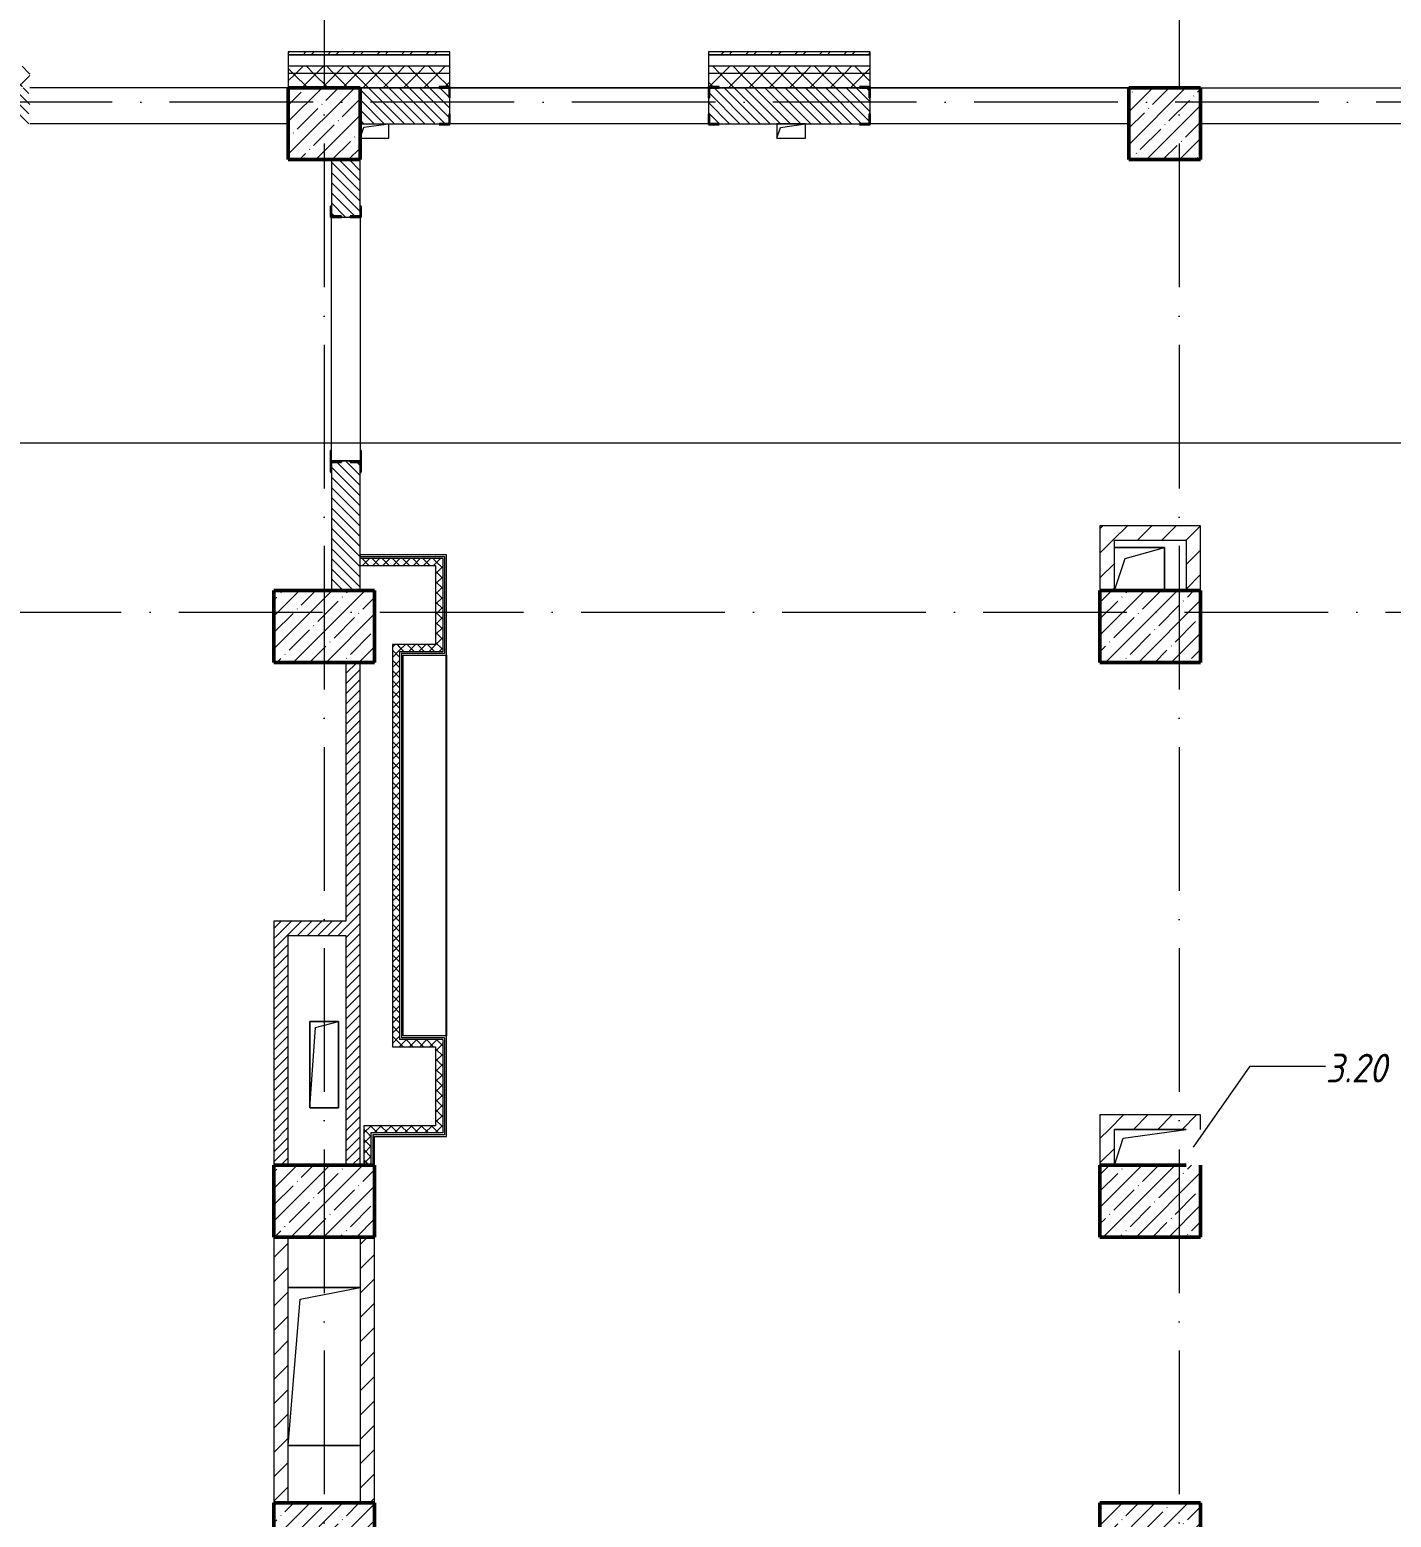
# Model space of a CAD drawing. Header units: millimetres. Extents: x -537608 to 253996, y -217170 to 186033.
# Drawn here: x -97585 to -88108, y 170271 to 180625 of the extents above; entities that cross this region are included whole.
import ezdxf

# ---------------------------------------------------------------- set-up
doc = ezdxf.new("R2010")
doc.units = ezdxf.units.MM
doc.linetypes.add('50_200_ШТРИХ_1Т_ш5_п1_п1_', pattern=[1400, 1000, -200, 0, -200])
for name, color, linetype, lineweight in [('A-FLOR-____-OTLN', 7, 'Continuous', 9), ('A-GENM-____-MCUT', 7, 'Continuous', 25), ('A-GENM-____-OTLN', 7, 'Continuous', 9), ('A-GENM-____-OTLN-1', 7, 'Continuous', 25), ('A-GLAZ-____-IDEN', 7, 'Continuous', 9), ('A-WALL-____-MCUT', 7, 'Continuous', 13), ('A-WALL-____-MCUT-1', 7, 'Continuous', 9), ('A-WALL-____-OTLN', 7, 'Continuous', 9), ('A-WALL-____-PATT-1', 7, 'Continuous', 9), ('A-WALL-FNSH-MCUT-1', 7, 'Continuous', 9), ('I-WALL-____-OTLN', 7, 'Continuous', 9), ('S-COLS-____-MCUT', 7, 'Continuous', 50), ('S-COLS-____-OTLN', 7, 'Continuous', 9), ('S-GRID-____-OTLN-1', 7, '50_200_ШТРИХ_1Т_ш5_п1_п1_', 9)]:
    doc.layers.add(name, color=color, linetype=linetype, lineweight=lineweight)
doc.layers.add('A-WALL-____-PATT-3', color=9, linetype='Continuous', lineweight=9, true_color=0x808080)
doc.layers.add('G-____-____-SYMB-1', color=9, linetype='Continuous', lineweight=9, true_color=0x808080)
doc.styles.add('ISOCPEUR_I_11', font='isocpeui.ttf', dxfattribs={"width": 0.9, "height": 200})
pattern_1 = [(45, (-178684.97, 94540.11), (-70.71068, 70.71068), []), (135, (-178684.97, 94540.11), (-70.71068, -70.71068), [])]
pattern_2 = [(135, (-178684.97, 94540.114), (-35.35534, -35.35534), [])]
pattern_3 = [(45, (-178684.97, 94540.114), (-35.35534, 35.35534), [])]
pattern_4 = [(45, (-178684.97, 94540.11), (-84.85281, 84.85281), [])]
pattern_5 = [(45, (-178684.97, 94540.114), (-35.35534, 35.35534), []), (135, (-178684.97, 94540.114), (-35.35534, -35.35534), [])]

# ---------------------------------------------------------------- blocks, each defined once
blk = doc.blocks.new('BSC_Колонна _Прямоугольная - 500х500-V40-АР1_План отверстий 3 этажа в осях 1-64_Ю-ЯЯ')
at = {"layer": 'S-COLS-____-OTLN'}
h = blk.add_hatch(dxfattribs=at)
h.set_pattern_fill('FP_48', color=256, style=0, pattern_type=2)
h.set_pattern_definition([(45, (-89000, -85431.04), (-114.04925, 114.04925), []), (45, (-88885.95, -85431.04), (-114.04925, 114.04925), [201.613, -40.323, 3.353, -36.97])])
h.paths.add_polyline_path([(-250, -250), (250, -250), (250, 250), (-250, 250)], flags=0)
at = {"layer": 'S-COLS-____-MCUT'}
for p, q in [((250, 250), (-250, 250)), ((-250, 250), (-250, -250)), ((250, -250), (250, 250)), ((-250, -250), (250, -250))]:
    blk.add_line(p, q, dxfattribs=at)
blk = doc.blocks.new('BSC_Колонна _Прямоугольная - 500х500-V41-АР1_План отверстий 3 этажа в осях 1-64_Ю-ЯЯ')
at = {"layer": 'S-COLS-____-OTLN'}
h = blk.add_hatch(dxfattribs=at)
h.set_pattern_fill('FP_49', color=256, style=0, pattern_type=2)
h.set_pattern_definition([(45, (-83150, -85431.04), (-114.04925, 114.04925), []), (45, (-83035.95, -85431.04), (-114.04925, 114.04925), [201.613, -40.323, 3.353, -36.97])])
h.paths.add_polyline_path([(-250, -250), (250, -250), (250, 250), (-250, 250)], flags=0)
at = {"layer": 'S-COLS-____-MCUT'}
for p, q in [((250, 250), (-250, 250)), ((-250, 250), (-250, -250)), ((250, -250), (250, 250)), ((-250, -250), (250, -250))]:
    blk.add_line(p, q, dxfattribs=at)
blk = doc.blocks.new('BSC_Колонна _Прямоугольная - 500х700-V135-АР1_План отверстий 3 этажа в осях 1-64_Ю-ЯЯ')
at = {"layer": 'S-COLS-____-OTLN'}
h = blk.add_hatch(dxfattribs=at)
h.set_pattern_fill('FP_140', color=256, style=0, pattern_type=2)
h.set_pattern_definition([(315, (-75581.04, 83150), (114.04925, 114.04925), []), (315, (-75581.04, 83035.95), (114.04925, 114.04925), [201.613, -40.323, 3.353, -36.97])])
h.paths.add_polyline_path([(-250, 350), (-250, -350), (250, -350), (250, 350)], flags=0)
at = {"layer": 'S-COLS-____-MCUT'}
for p, q in [((250, 350), (-250, 350)), ((-250, 350), (-250, -350)), ((250, -350), (250, 350)), ((-250, -350), (250, -350))]:
    blk.add_line(p, q, dxfattribs=at)
blk = doc.blocks.new('BSC_Колонна _Прямоугольная - 500х700-V136-АР1_План отверстий 3 этажа в осях 1-64_Ю-ЯЯ')
at = {"layer": 'S-COLS-____-OTLN'}
h = blk.add_hatch(dxfattribs=at)
h.set_pattern_fill('FP_141', color=256, style=0, pattern_type=2)
h.set_pattern_definition([(315, (-75581.04, 88900), (114.04925, 114.04925), []), (315, (-75581.04, 88785.95), (114.04925, 114.04925), [201.613, -40.323, 3.353, -36.97])])
h.paths.add_polyline_path([(-250, -350), (250, -350), (250, 350), (-250, 350)], flags=0)
at = {"layer": 'S-COLS-____-MCUT'}
for p, q in [((250, 350), (-250, 350)), ((-250, 350), (-250, -350)), ((250, -350), (250, 350)), ((-250, -350), (250, -350))]:
    blk.add_line(p, q, dxfattribs=at)
blk = doc.blocks.new('BSC_Колонна _Прямоугольная - 500х700-V138-АР1_План отверстий 3 этажа в осях 1-64_Ю-ЯЯ')
at = {"layer": 'S-COLS-____-OTLN'}
h = blk.add_hatch(dxfattribs=at)
h.set_pattern_fill('FP_143', color=256, style=0, pattern_type=2)
h.set_pattern_definition([(315, (-77931.04, 83150), (114.04925, 114.04925), []), (315, (-77931.04, 83035.95), (114.04925, 114.04925), [201.613, -40.323, 3.353, -36.97])])
h.paths.add_polyline_path([(-250, 350), (-250, -350), (250, -350), (250, 350)], flags=0)
at = {"layer": 'S-COLS-____-MCUT'}
for p, q in [((250, 350), (-250, 350)), ((-250, 350), (-250, -350)), ((250, -350), (250, 350)), ((-250, -350), (250, -350))]:
    blk.add_line(p, q, dxfattribs=at)
blk = doc.blocks.new('BSC_Колонна _Прямоугольная - 500х700-V139-АР1_План отверстий 3 этажа в осях 1-64_Ю-ЯЯ')
at = {"layer": 'S-COLS-____-OTLN'}
h = blk.add_hatch(dxfattribs=at)
h.set_pattern_fill('FP_144', color=256, style=0, pattern_type=2)
h.set_pattern_definition([(315, (-77931.04, 88900), (114.04925, 114.04925), []), (315, (-77931.04, 88785.95), (114.04925, 114.04925), [201.613, -40.323, 3.353, -36.97])])
h.paths.add_polyline_path([(-250, -250), (-250, -350), (250, -350), (250, 350), (-250, 350)], flags=0)
at = {"layer": 'S-COLS-____-MCUT'}
for p, q in [((250, 350), (-250, 350)), ((-250, 350), (-250, -350)), ((250, -250), (250, 350)), ((-250, -350), (250, -350))]:
    blk.add_line(p, q, dxfattribs=at)
blk = doc.blocks.new('BSC_Колонна _Прямоугольная - 500х700-V141-АР1_План отверстий 3 этажа в осях 1-64_Ю-ЯЯ')
at = {"layer": 'S-COLS-____-OTLN'}
h = blk.add_hatch(dxfattribs=at)
h.set_pattern_fill('FP_146', color=256, style=0, pattern_type=2)
h.set_pattern_definition([(315, (-81931.04, 83150), (114.04925, 114.04925), []), (315, (-81931.04, 83035.95), (114.04925, 114.04925), [201.613, -40.323, 3.353, -36.97])])
h.paths.add_polyline_path([(-250, 350), (-250, -350), (250, -350), (250, 350)], flags=0)
at = {"layer": 'S-COLS-____-MCUT'}
for p, q in [((250, 350), (-250, 350)), ((-250, 350), (-250, -350)), ((250, -350), (250, 350)), ((-250, -350), (250, -350))]:
    blk.add_line(p, q, dxfattribs=at)
blk = doc.blocks.new('BSC_Колонна _Прямоугольная - 500х700-V142-АР1_План отверстий 3 этажа в осях 1-64_Ю-ЯЯ')
at = {"layer": 'S-COLS-____-OTLN'}
h = blk.add_hatch(dxfattribs=at)
h.set_pattern_fill('FP_147', color=256, style=0, pattern_type=2)
h.set_pattern_definition([(315, (-81931.04, 88900), (114.04925, 114.04925), []), (315, (-81931.04, 88785.95), (114.04925, 114.04925), [201.613, -40.323, 3.353, -36.97])])
h.paths.add_polyline_path([(-250, -350), (250, -350), (250, 350), (-250, 350)], flags=0)
at = {"layer": 'S-COLS-____-MCUT'}
for p, q in [((250, 350), (-250, 350)), ((-250, 350), (-250, -350)), ((250, -350), (250, 350)), ((-250, -350), (250, -350))]:
    blk.add_line(p, q, dxfattribs=at)
blk = doc.blocks.new('Фахверк_СКБ_Уголок - 250_2700-27497298-АР1_План отверстий 3 этажа в осях 1-64_Ю-ЯЯ')
at = {"layer": 'A-GENM-____-MCUT'}
for p, q in [((200, 181), (125, 181)), ((125, 181), (125, 106)), ((125, 106), (131, 106)), ((131, 106), (131, 175)), ((131, 175), (200, 175)), ((200, 175), (200, 181)), ((131, -6), (125, -6)), ((125, -6), (125, -81)), ((125, -81), (200, -81)), ((131, -75), (131, -6)), ((200, -75), (131, -75)), ((200, -81), (200, -75))]:
    blk.add_line(p, q, dxfattribs=at)
blk = doc.blocks.new('154_Стойка_СКБ_Уголок - СМ-2480_200-28346303-АР1_План отверстий 3 этажа в осях 1-64_Ю-ЯЯ')
at = {"layer": 'A-GENM-____-MCUT'}
for p, q in [((125, 156), (125, 81)), ((200, 156), (125, 156)), ((131, 81), (131, 150)), ((131, 150), (200, 150)), ((200, 150), (200, 156)), ((125, 81), (131, 81)), ((131, 19), (125, 19)), ((125, 19), (125, -56)), ((131, -50), (131, 19)), ((125, -56), (200, -56)), ((200, -50), (131, -50)), ((200, -56), (200, -50))]:
    blk.add_line(p, q, dxfattribs=at)
blk = doc.blocks.new('Стойка_Влож_Полоса боковая - Полоса-V164-АР1_План отверстий 3 этажа в осях 1-64_Ю-ЯЯ')
at = {"layer": 'A-GENM-____-OTLN'}
for p, q in [((-5, 60), (0, 60)), ((-5, -60), (-5, 60)), ((0, 31), (0, -31)), ((0, -60), (-5, -60))]:
    blk.add_line(p, q, dxfattribs=at)
blk = doc.blocks.new('Стойка_Влож_Уголок_Опорный - Уголок-28213941-АР1_План отверстий 3 этажа в осях 1-64_Ю-ЯЯ')
at = {"layer": 'A-GENM-____-OTLN'}
for p, q in [((-212, -6), (-212, 0)), ((0, 0), (0, -6)), ((-212, -75), (-212, -6)), ((-212, -6), (-206, -6)), ((-212, -75), (-206, -75)), ((-6, -6), (0, -6)), ((-6, -75), (0, -75)), ((0, -6), (0, -75))]:
    blk.add_line(p, q, dxfattribs=at)
blk = doc.blocks.new('Фахверк_СКБ_Уголок - 200_3960-28268576-АР1_План отверстий 3 этажа в осях 1-64_Ю-ЯЯ')
at = {"layer": 'A-GENM-____-MCUT'}
for p, q in [((200, 156), (125, 156)), ((125, 156), (125, 81)), ((131, 81), (131, 150)), ((131, 150), (200, 150)), ((200, 150), (200, 156)), ((125, 81), (131, 81)), ((131, 19), (125, 19)), ((125, 19), (125, -56)), ((131, -50), (131, 19)), ((125, -56), (200, -56)), ((200, -50), (131, -50)), ((200, -56), (200, -50))]:
    blk.add_line(p, q, dxfattribs=at)
blk = doc.blocks.new('AR_Отверстие прямоугольное _в плите_ - AR_Отверстие прямоугольное _в плите_-30459273-АР1_План отверстий 3 этажа в осях 1-64_Ю-ЯЯ')
at = {"layer": 'A-GENM-____-OTLN'}
for p, q in [((100, 300), (-100, 300)), ((-100, 300), (-100, -300)), ((-100, -300), (-60, 260)), ((-60, 260), (100, 300)), ((100, -300), (100, 300)), ((-100, -300), (100, -300))]:
    blk.add_line(p, q, dxfattribs=at)
blk = doc.blocks.new('AR_Отверстие прямоугольное _в плите_ - AR_Отверстие прямоугольное _в плите_-V175-АР1_План отверстий 3 этажа в осях 1-64_Ю-ЯЯ')
at = {"layer": 'A-GENM-____-OTLN'}
for p, q in [((-100, -50), (-75, 25)), ((-75, 25), (100, 50)), ((100, -50), (100, 50)), ((-100, -50), (100, -50))]:
    blk.add_line(p, q, dxfattribs=at)
blk = doc.blocks.new('AR_Отверстие прямоугольное _в плите_ - AR_Отверстие прямоугольное _в плите_-V182-АР1_План отверстий 3 этажа в осях 1-64_Ю-ЯЯ')
at = {"layer": 'A-GENM-____-OTLN'}
for p, q in [((100, 50), (-100, 50)), ((-100, 50), (-100, -50)), ((-100, -50), (-75, 25)), ((-75, 25), (100, 50)), ((100, -50), (100, 50)), ((-100, -50), (100, -50))]:
    blk.add_line(p, q, dxfattribs=at)
blk = doc.blocks.new('AR_Отверстие прямоугольное _в плите_ - AR_Отверстие прямоугольное _в плите_-30552577-АР1_План отверстий 3 этажа в осях 1-64_Ю-ЯЯ')
at = {"layer": 'A-GENM-____-OTLN'}
for p, q in [((175, 150), (-175, 150)), ((-100, 75), (175, 150)), ((175, -150), (175, 150)), ((-175, -150), (-100, 75))]:
    blk.add_line(p, q, dxfattribs=at)
blk = doc.blocks.new('AR_Отверстие прямоугольное _в плите_ - AR_Отверстие прямоугольное _в плите_-V193-АР1_План отверстий 3 этажа в осях 1-64_Ю-ЯЯ')
at = {"layer": 'A-GENM-____-OTLN'}
for p, q in [((250, 125), (-250, 125)), ((-188, 63), (250, 125)), ((-250, -125), (-188, 63))]:
    blk.add_line(p, q, dxfattribs=at)
blk = doc.blocks.new('AR_Отверстие прямоугольное _в плите_ - AR_Отверстие прямоугольное _в плите_-30552711-АР1_План отверстий 3 этажа в осях 1-64_Ю-ЯЯ')
at = {"layer": 'A-GENM-____-OTLN'}
for p, q in [((250, 550), (-250, 550)), ((-167, 467), (250, 550)), ((-250, -550), (-167, 467)), ((-250, -550), (250, -550))]:
    blk.add_line(p, q, dxfattribs=at)

msp = doc.modelspace()

# ---------------------------------------------------------------- hatches: boundary and pattern name
at = {"layer": 'A-WALL-____-PATT-1'}
h = msp.add_hatch(dxfattribs=at)
h.set_pattern_fill('FP_6', color=256, style=0, pattern_type=2)
h.set_pattern_definition([(45, (-178684.97, 94540.11), (-85.53659, 85.53659), []), (45, (-178627.95, 94540.11), (-85.53659, 85.53659), [])])
h.paths.add_polyline_path([(-92859.9702, 180451.1558), (-91734.9702, 180451.1558), (-91734.9702, 180471.1558), (-92859.9702, 180471.1558)], flags=0)
h.paths.add_polyline_path([(-98279.371, 180451.1558), (-97584.9702, 180451.1558), (-97584.9702, 180471.1558), (-98634.9702, 180471.1558), (-98634.9702, 180451.1558)], flags=0)
h.paths.add_polyline_path([(-95628.1746, 180451.1558), (-94659.9702, 180451.1558), (-94659.9702, 180471.1558), (-95784.9702, 180471.1558), (-95784.9702, 180451.1558)], flags=0)
h.paths.add_polyline_path([(-101634.9702, 180451.1558), (-100434.9702, 180451.1558), (-100434.9702, 180471.1558), (-101634.9702, 180471.1558)], flags=0)
h.paths.add_polyline_path([(-103949.9702, 180451.1558), (-103434.9702, 180451.1558), (-103434.9702, 180471.1558), (-103949.9702, 180471.1558)], flags=0)
h = msp.add_hatch(dxfattribs=at)
h.set_pattern_fill('FP_4', color=256, style=0, pattern_type=2)
h.set_pattern_definition(pattern_1)
h.paths.add_polyline_path([(-77204.9702, 180321.1558), (-77204.9702, 180371.1558), (-84184.9702, 180371.1558), (-84184.9702, 180321.1558), (-79720.996, 180321.1558)], flags=0)
h.paths.add_polyline_path([(-85184.9702, 180321.1558), (-85184.9702, 180371.1558), (-86934.9702, 180371.1558), (-86934.9702, 180321.1558), (-86790.8532, 180321.1558)], flags=0)
h.paths.add_polyline_path([(-92859.9702, 180321.1558), (-91734.9702, 180321.1558), (-91734.9702, 180371.1558), (-92859.9702, 180371.1558)], flags=0)
h.paths.add_polyline_path([(-94659.9702, 180321.1558), (-94659.9702, 180371.1558), (-95784.9702, 180371.1558), (-95784.9702, 180321.1558), (-94744.4425, 180321.1558)], flags=0)
h.paths.add_polyline_path([(-98279.371, 180321.1558), (-97584.9702, 180321.1558), (-97584.9702, 180371.1558), (-98634.9702, 180371.1558), (-98634.9702, 180321.1558)], flags=0)
h.paths.add_polyline_path([(-101634.9702, 180321.1558), (-100434.9702, 180321.1558), (-100434.9702, 180371.1558), (-101634.9702, 180371.1558)], flags=0)
h.paths.add_polyline_path([(-103434.9702, 180321.1558), (-103434.9702, 180371.1558), (-106984.9702, 180371.1558), (-106984.9702, 180321.1558), (-104465.4961, 180321.1558)], flags=0)
h.paths.add_polyline_path([(-108784.9702, 180321.1558), (-108784.9702, 180371.1558), (-109984.9702, 180371.1558), (-109984.9702, 180321.1558)], flags=0)
h.paths.add_polyline_path([(-114784.9702, 180321.1558), (-114784.9702, 180371.1558), (-116034.9702, 180371.1558), (-116034.9702, 180321.1558), (-115070.2818, 180321.1558)], flags=0)
h.paths.add_polyline_path([(-112984.9702, 180321.1558), (-111784.9702, 180321.1558), (-111784.9702, 180371.1558), (-112984.9702, 180371.1558)], flags=0)
h.paths.add_polyline_path([(-120834.9702, 180321.1558), (-120834.9702, 180371.1558), (-122034.9702, 180371.1558), (-122034.9702, 180321.1558)], flags=0)
h.paths.add_polyline_path([(-117834.9702, 180321.1558), (-117834.9702, 180371.1558), (-119034.9702, 180371.1558), (-119034.9702, 180321.1558), (-118605.2104, 180321.1558)], flags=0)
h.paths.add_polyline_path([(-123834.9702, 180321.1558), (-123834.9702, 180371.1558), (-125034.9702, 180371.1558), (-125034.9702, 180321.1558)], flags=0)
h.paths.add_polyline_path([(-126834.9702, 180321.1558), (-126834.9702, 180371.1558), (-128634.9702, 180371.1558), (-128634.9702, 180321.1558)], flags=0)
h = msp.add_hatch(dxfattribs=at)
h.set_pattern_fill('FP_4', color=256, style=0, pattern_type=2)
h.set_pattern_definition(pattern_1)
h.paths.add_polyline_path([(-77284.9702, 180221.1558), (-77204.9702, 180221.1558), (-77204.9702, 180321.1558), (-84184.9702, 180321.1558), (-84184.9702, 180221.1558), (-77334.9702, 180221.1558)], flags=0)
h.paths.add_polyline_path([(-85184.9702, 180221.1558), (-85184.9702, 180321.1558), (-86934.9702, 180321.1558), (-86934.9702, 180227.1558), (-86859.9702, 180227.1558), (-86859.9702, 180221.1558), (-85684.9702, 180221.1558)], flags=0)
h.paths.add_polyline_path([(-94734.9702, 180221.1558), (-94734.9702, 180227.1558), (-94659.9702, 180227.1558), (-94659.9702, 180321.1558), (-95784.9702, 180321.1558), (-95784.9702, 180221.1558), (-94744.4425, 180221.1558)], flags=0)
h.paths.add_polyline_path([(-92093.246, 180221.1558), (-91809.9702, 180221.1558), (-91809.9702, 180227.1558), (-91734.9702, 180227.1558), (-91734.9702, 180321.1558), (-92859.9702, 180321.1558), (-92859.9702, 180227.1558), (-92784.9702, 180227.1558), (-92784.9702, 180221.1558)], flags=0)
h.paths.add_polyline_path([(-97659.9702, 180221.1558), (-97659.9702, 180227.1558), (-97584.9702, 180227.1558), (-97584.9702, 180321.1558), (-98634.9702, 180321.1558), (-98634.9702, 180227.1558), (-98559.9702, 180227.1558), (-98559.9702, 180221.1558), (-98279.371, 180221.1558)], flags=0)
h.paths.add_polyline_path([(-100509.9702, 180221.1558), (-100509.9702, 180227.1558), (-100434.9702, 180227.1558), (-100434.9702, 180321.1558), (-101634.9702, 180321.1558), (-101634.9702, 180227.1558), (-101559.9702, 180227.1558), (-101559.9702, 180221.1558), (-100684.9702, 180221.1558)], flags=0)
h.paths.add_polyline_path([(-103434.9702, 180221.1558), (-103434.9702, 180321.1558), (-106984.9702, 180321.1558), (-106984.9702, 180227.1558), (-106909.9702, 180227.1558), (-106909.9702, 180221.1558), (-103934.9702, 180221.1558)], flags=0)
h.paths.add_polyline_path([(-109484.9702, 180221.1558), (-108859.9702, 180221.1558), (-108859.9702, 180227.1558), (-108784.9702, 180227.1558), (-108784.9702, 180321.1558), (-109984.9702, 180321.1558), (-109984.9702, 180221.1558)], flags=0)
h.paths.add_polyline_path([(-115434.9702, 180221.1558), (-114859.9702, 180221.1558), (-114859.9702, 180227.1558), (-114784.9702, 180227.1558), (-114784.9702, 180321.1558), (-116034.9702, 180321.1558), (-116034.9702, 180227.1558), (-115959.9702, 180227.1558), (-115959.9702, 180221.1558), (-115934.9702, 180221.1558)], flags=0)
h.paths.add_polyline_path([(-112909.9702, 180221.1558), (-111859.9702, 180221.1558), (-111859.9702, 180227.1558), (-111784.9702, 180227.1558), (-111784.9702, 180321.1558), (-112984.9702, 180321.1558), (-112984.9702, 180227.1558), (-112909.9702, 180227.1558)], flags=0)
h.paths.add_polyline_path([(-118605.2104, 180221.1558), (-117909.9702, 180221.1558), (-117909.9702, 180227.1558), (-117834.9702, 180227.1558), (-117834.9702, 180321.1558), (-119034.9702, 180321.1558), (-119034.9702, 180227.1558), (-118959.9702, 180227.1558), (-118959.9702, 180221.1558)], flags=0)
h.paths.add_polyline_path([(-120909.9702, 180221.1558), (-120909.9702, 180227.1558), (-120834.9702, 180227.1558), (-120834.9702, 180321.1558), (-122034.9702, 180321.1558), (-122034.9702, 180227.1558), (-121959.9702, 180227.1558), (-121959.9702, 180221.1558), (-121434.9702, 180221.1558)], flags=0)
h.paths.add_polyline_path([(-124959.9702, 180221.1558), (-123909.9702, 180221.1558), (-123909.9702, 180227.1558), (-123834.9702, 180227.1558), (-123834.9702, 180321.1558), (-125034.9702, 180321.1558), (-125034.9702, 180227.1558), (-124959.9702, 180227.1558)], flags=0)
h.paths.add_polyline_path([(-126909.9702, 180221.1558), (-126909.9702, 180227.1558), (-126834.9702, 180227.1558), (-126834.9702, 180321.1558), (-128634.9702, 180321.1558), (-128634.9702, 180221.1558), (-127684.9702, 180221.1558)], flags=0)
h = msp.add_hatch(dxfattribs=at)
h.set_pattern_fill('FP_9', color=256, style=0, pattern_type=2)
h.set_pattern_definition(pattern_2)
h.paths.add_polyline_path([(-97590.9702, 179971.1558), (-97590.9702, 180040.1558), (-97584.9702, 180040.1558), (-97584.9702, 180152.1558), (-97590.9702, 180152.1558), (-97590.9702, 180221.1558), (-98628.9702, 180221.1558), (-98628.9702, 180152.1558), (-98634.9702, 180152.1558), (-98634.9702, 180040.1558), (-98628.9702, 180040.1558), (-98628.9702, 179971.1558), (-97659.9702, 179971.1558)], flags=0)
h.paths.add_polyline_path([(-100684.9702, 179971.1558), (-100440.9702, 179971.1558), (-100440.9702, 180040.1558), (-100434.9702, 180040.1558), (-100434.9702, 180152.1558), (-100440.9702, 180152.1558), (-100440.9702, 180221.1558), (-100684.9702, 180221.1558), (-100684.9702, 180152.1558)], flags=0)
h = msp.add_hatch(dxfattribs=at)
h.set_pattern_fill('FP_9', color=256, style=0, pattern_type=2)
h.set_pattern_definition(pattern_2)
h.paths.add_polyline_path([(-91740.9702, 179971.1558), (-91740.9702, 180040.1558), (-91734.9702, 180040.1558), (-91734.9702, 180152.1558), (-91740.9702, 180152.1558), (-91740.9702, 180221.1558), (-92853.9702, 180221.1558), (-92853.9702, 180152.1558), (-92859.9702, 180152.1558), (-92859.9702, 180040.1558), (-92853.9702, 180040.1558), (-92853.9702, 179971.1558), (-91809.9702, 179971.1558)], flags=0)
h.paths.add_polyline_path([(-94665.9702, 179971.1558), (-94665.9702, 180040.1558), (-94659.9702, 180040.1558), (-94659.9702, 180152.1558), (-94665.9702, 180152.1558), (-94665.9702, 180221.1558), (-95284.9702, 180221.1558), (-95284.9702, 179971.1558), (-94734.9702, 179971.1558)], flags=0)
h = msp.add_hatch(dxfattribs=at)
h.set_pattern_fill('FP_9', color=256, style=0, pattern_type=2)
h.set_pattern_definition(pattern_2)
h.paths.add_polyline_path([(-95284.9702, 176721.1558), (-95284.9702, 177615.1558), (-95353.9702, 177615.1558), (-95353.9702, 177621.1558), (-95415.9702, 177621.1558), (-95415.9702, 177615.1558), (-95484.9702, 177615.1558), (-95484.9702, 176721.1558)], flags=0)
h.paths.add_polyline_path([(-95353.9702, 179321.1558), (-95353.9702, 179327.1558), (-95284.9702, 179327.1558), (-95284.9702, 179721.1558), (-95484.9702, 179721.1558), (-95484.9702, 179327.1558), (-95415.9702, 179327.1558), (-95415.9702, 179321.1558)], flags=0)
h = msp.add_hatch(dxfattribs=at)
h.set_pattern_fill('FP_7', color=256, style=0, pattern_type=2)
h.set_pattern_definition(pattern_4)
h.paths.add_polyline_path([(-89534.9702, 177071.1558), (-89534.9702, 177171.1558), (-90134.9702, 177171.1558), (-90134.9702, 177071.1558), (-90034.9702, 177071.1558)], flags=0)
h = msp.add_hatch(dxfattribs=at)
h.set_pattern_fill('FP_7', color=256, style=0, pattern_type=2)
h.set_pattern_definition(pattern_4)
h.paths.add_polyline_path([(-89434.9702, 176721.1558), (-89434.9702, 177171.1558), (-89534.9702, 177171.1558), (-89534.9702, 176721.1558)], flags=0)
h = msp.add_hatch(dxfattribs=at)
h.set_pattern_fill('FP_7', color=256, style=0, pattern_type=2)
h.set_pattern_definition(pattern_4)
h.paths.add_polyline_path([(-90034.9702, 176721.1558), (-90034.9702, 177071.1558), (-90134.9702, 177071.1558), (-90134.9702, 176721.1558)], flags=0)
h = msp.add_hatch(dxfattribs=at)
h.set_pattern_fill('FP_8', color=256, style=0, pattern_type=2)
h.set_pattern_definition(pattern_3)
h.paths.add_polyline_path([(-95284.9702, 172721.1558), (-95284.9702, 176221.1558), (-95384.9702, 176221.1558), (-95384.9702, 172721.1558)], flags=0)
h = msp.add_hatch(dxfattribs=at)
h.set_pattern_fill('FP_8', color=256, style=0, pattern_type=2)
h.set_pattern_definition(pattern_3)
h.paths.add_polyline_path([(-95384.9702, 174321.1558), (-95384.9702, 174421.1558), (-95884.9702, 174421.1558), (-95884.9702, 174321.1558), (-95628.1746, 174321.1558)], flags=0)
h = msp.add_hatch(dxfattribs=at)
h.set_pattern_fill('FP_8', color=256, style=0, pattern_type=2)
h.set_pattern_definition(pattern_3)
h.paths.add_polyline_path([(-95784.9702, 172721.1558), (-95784.9702, 174321.1558), (-95884.9702, 174321.1558), (-95884.9702, 172721.1558)], flags=0)
h = msp.add_hatch(dxfattribs=at)
h.set_pattern_fill('FP_7', color=256, style=0, pattern_type=2)
h.set_pattern_definition(pattern_4)
h.paths.add_polyline_path([(-90134.9702, 172971.1553), (-89434.9702, 172971.1553), (-89434.9702, 173071.1553), (-90134.9702, 173071.1553)], flags=0)
h = msp.add_hatch(dxfattribs=at)
h.set_pattern_fill('FP_7', color=256, style=0, pattern_type=2)
h.set_pattern_definition(pattern_4)
h.paths.add_polyline_path([(-90034.9702, 172721.1553), (-90034.9702, 172971.1553), (-90134.9702, 172971.1553), (-90134.9702, 172721.1553)], flags=0)
h = msp.add_hatch(dxfattribs=at)
h.set_pattern_fill('FP_7', color=256, style=0, pattern_type=2)
h.set_pattern_definition(pattern_4)
h.paths.add_polyline_path([(-95784.9702, 170371.1558), (-95784.9702, 172221.1558), (-95884.9702, 172221.1558), (-95884.9702, 170371.1558)], flags=0)
h = msp.add_hatch(dxfattribs=at)
h.set_pattern_fill('FP_7', color=256, style=0, pattern_type=2)
h.set_pattern_definition(pattern_4)
h.paths.add_polyline_path([(-95184.9702, 170371.1558), (-95184.9702, 172221.1558), (-95284.9702, 172221.1558), (-95284.9702, 170371.1558)], flags=0)
at = {"layer": 'A-WALL-____-PATT-3'}
h = msp.add_hatch(dxfattribs=at)
h.set_pattern_fill('FP_10', color=256, style=0, pattern_type=2)
h.set_pattern_definition(pattern_5)
h.paths.add_polyline_path([(-95284.9702, 176896.1558), (-94759.9702, 176896.1558), (-94759.9702, 176946.1558), (-95284.9702, 176946.1558)], flags=0)
h = msp.add_hatch(dxfattribs=at)
h.set_pattern_fill('FP_10', color=256, style=0, pattern_type=2)
h.set_pattern_definition(pattern_5)
h.paths.add_polyline_path([(-94759.9702, 169596.1558), (-94709.9702, 169596.1558), (-94709.9702, 170196.1558), (-94759.9702, 170196.1558), (-94759.9702, 170146.1558)], flags=0)
h.paths.add_polyline_path([(-94759.9702, 172946.1558), (-94709.9702, 172946.1558), (-94709.9702, 173596.1558), (-94759.9702, 173596.1558), (-94759.9702, 172996.1558)], flags=0)
h.paths.add_polyline_path([(-94759.9702, 176296.1558), (-94709.9702, 176296.1558), (-94709.9702, 176946.1558), (-94759.9702, 176946.1558), (-94759.9702, 176346.1558)], flags=0)
h = msp.add_hatch(dxfattribs=at)
h.set_pattern_fill('FP_10', color=256, style=0, pattern_type=2)
h.set_pattern_definition(pattern_5)
h.paths.add_polyline_path([(-95009.9702, 173546.1558), (-95009.9702, 176346.1558), (-95059.9702, 176346.1558), (-95059.9702, 173546.1558)], flags=0)
h = msp.add_hatch(dxfattribs=at)
h.set_pattern_fill('FP_10', color=256, style=0, pattern_type=2)
h.set_pattern_definition(pattern_5)
h.paths.add_polyline_path([(-94997.4702, 176296.1558), (-94759.9702, 176296.1558), (-94759.9702, 176346.1558), (-95009.9702, 176346.1558), (-95009.9702, 176296.1558)], flags=0)
h = msp.add_hatch(dxfattribs=at)
h.set_pattern_fill('FP_10', color=256, style=0, pattern_type=2)
h.set_pattern_definition(pattern_5)
h.paths.add_polyline_path([(-94984.9702, 173546.1558), (-94759.9702, 173546.1558), (-94759.9702, 173596.1558), (-95009.9702, 173596.1558), (-95009.9702, 173546.1558), (-94997.4702, 173546.1558)], flags=0)
h = msp.add_hatch(dxfattribs=at)
h.set_pattern_fill('FP_10', color=256, style=0, pattern_type=2)
h.set_pattern_definition(pattern_5)
h.paths.add_polyline_path([(-94759.9702, 172946.1558), (-94759.9702, 172996.1558), (-95259.9702, 172996.1558), (-95259.9702, 172946.1558), (-95209.9702, 172946.1558)], flags=0)
h = msp.add_hatch(dxfattribs=at)
h.set_pattern_fill('FP_10', color=256, style=0, pattern_type=2)
h.set_pattern_definition(pattern_5)
h.paths.add_polyline_path([(-95259.9702, 172721.1558), (-95209.9702, 172721.1558), (-95209.9702, 172946.1558), (-95259.9702, 172946.1558), (-95259.9702, 172751.873)], flags=0)

# ---------------------------------------------------------------- linework, layer by layer
at = {"layer": 'A-FLOR-____-OTLN'}
for p, q in [((-90034.9702, 177020.8083), (-89684.9702, 177020.8083)), ((-89684.9702, 177020.8083), (-89684.9702, 176721.1558)), ((-94685.9702, 173621.1558), (-94685.9702, 176271.1558)), ((-95634.9702, 173720.8083), (-95434.9702, 173720.8083)), ((-95634.9702, 173120.8083), (-95634.9702, 173720.8083)), ((-95434.9702, 173720.8083), (-95434.9702, 173120.8083)), ((-95434.9702, 173120.8083), (-95634.9702, 173120.8083)), ((-90034.9702, 172970.8083), (-89534.9702, 172970.8083)), ((-95784.9702, 171871.1558), (-95284.9702, 171871.1558)), ((-95284.9702, 170771.1558), (-95784.9702, 170771.1558))]:
    msp.add_line(p, q, dxfattribs=at)
at = {"layer": 'A-GLAZ-____-IDEN'}
for p, q in [((-89484.9702, 172846.1553), (-89090.3578, 173409.829)), ((-89090.3578, 173409.829), (-88564.7955, 173409.829))]:
    msp.add_line(p, q, dxfattribs=at)
at = {"layer": 'A-WALL-____-MCUT'}
for p, q in [((-94659.9702, 180451.1558), (-95784.9702, 180451.1558)), ((-95784.9702, 180451.1558), (-95784.9702, 180221.1558)), ((-94659.9702, 180227.1558), (-94659.9702, 180451.1558)), ((-91734.9702, 180451.1558), (-92859.9702, 180451.1558)), ((-92859.9702, 180451.1558), (-92859.9702, 180227.1558)), ((-91734.9702, 180227.1558), (-91734.9702, 180451.1558)), ((-94659.9702, 180040.1558), (-94659.9702, 180152.1558)), ((-92859.9702, 180152.1558), (-92859.9702, 180040.1558)), ((-91734.9702, 180040.1558), (-91734.9702, 180152.1558)), ((-95284.9702, 179971.1558), (-94734.9702, 179971.1558)), ((-92784.9702, 179971.1558), (-91809.9702, 179971.1558)), ((-95484.9702, 179721.1558), (-95484.9702, 179396.1558)), ((-95284.9702, 179396.1558), (-95284.9702, 179721.1558)), ((-95415.9702, 179321.1558), (-95353.9702, 179321.1558)), ((-95484.9702, 177546.1558), (-95484.9702, 176721.1558)), ((-95284.9702, 176721.1558), (-95284.9702, 177546.1558)), ((-95284.9702, 176946.1558), (-94709.9702, 176946.1558)), ((-95284.9702, 176896.1558), (-94759.9702, 176896.1558)), ((-94759.9702, 176896.1558), (-94759.9702, 176346.1558)), ((-94709.9702, 176946.1558), (-94709.9702, 176296.1558)), ((-95059.9702, 176346.1558), (-95059.9702, 173546.1558)), ((-94759.9702, 176346.1558), (-95059.9702, 176346.1558)), ((-95009.9702, 176296.1558), (-95009.9702, 173596.1558)), ((-94709.9702, 176296.1558), (-95009.9702, 176296.1558)), ((-95059.9702, 173546.1558), (-94759.9702, 173546.1558)), ((-94709.9702, 173596.1558), (-95009.9702, 173596.1558)), ((-94759.9702, 173546.1558), (-94759.9702, 172996.1558)), ((-94709.9702, 173596.1558), (-94709.9702, 172946.1558)), ((-94759.9702, 172996.1558), (-95259.9702, 172996.1558)), ((-95259.9702, 172996.1558), (-95259.9702, 172721.1558)), ((-94709.9702, 172946.1558), (-95209.9702, 172946.1558)), ((-95209.9702, 172946.1558), (-95209.9702, 172721.1558))]:
    msp.add_line(p, q, dxfattribs=at)
at = {"layer": 'A-WALL-____-MCUT-1'}
for p, q in [((-94659.9702, 180371.1558), (-95784.9702, 180371.1558)), ((-91734.9702, 180371.1558), (-92859.9702, 180371.1558)), ((-94659.9702, 180321.1558), (-95784.9702, 180321.1558)), ((-91734.9702, 180321.1558), (-92859.9702, 180321.1558)), ((-95284.9702, 180221.1558), (-94734.9702, 180221.1558)), ((-94734.9702, 180221.1558), (-95284.9702, 180221.1558)), ((-92784.9702, 180221.1558), (-91809.9702, 180221.1558)), ((-91809.9702, 180221.1558), (-92784.9702, 180221.1558)), ((-95284.9702, 176958.6558), (-94697.4702, 176958.6558)), ((-94697.4702, 176958.6558), (-94697.4702, 176283.6558)), ((-94997.4702, 176283.6558), (-94997.4702, 173608.6558)), ((-94697.4702, 176283.6558), (-94997.4702, 176283.6558)), ((-94697.4702, 173608.6558), (-94997.4702, 173608.6558)), ((-94697.4702, 173608.6558), (-94697.4702, 172933.6558)), ((-94697.4702, 172933.6558), (-95197.4702, 172933.6558)), ((-95197.4702, 172933.6558), (-95197.4702, 172721.1558))]:
    msp.add_line(p, q, dxfattribs=at)
at = {"layer": 'A-WALL-____-OTLN'}
for p, q in [((-95784.9702, 180221.1558), (-97584.9702, 180221.1558)), ((-92859.9702, 180221.1558), (-94659.9702, 180221.1558)), ((-94659.9702, 180221.1558), (-92859.9702, 180221.1558)), ((-89934.9702, 180221.1558), (-91734.9702, 180221.1558)), ((-91734.9702, 180221.1558), (-89934.9702, 180221.1558)), ((-89434.9702, 180221.1558), (-86934.9702, 180221.1558)), ((-95784.9702, 179971.1558), (-97584.9702, 179971.1558)), ((-92859.9702, 179971.1558), (-94659.9702, 179971.1558)), ((-89934.9702, 179971.1558), (-91734.9702, 179971.1558)), ((-86934.9702, 179971.1558), (-89434.9702, 179971.1558))]:
    msp.add_line(p, q, dxfattribs=at)
at = {"layer": 'A-WALL-FNSH-MCUT-1'}
for p, q in [((-94659.9702, 180471.1558), (-95784.9702, 180471.1558)), ((-95784.9702, 180471.1558), (-95784.9702, 180451.1558)), ((-94659.9702, 180451.1558), (-94659.9702, 180471.1558)), ((-91734.9702, 180471.1558), (-92859.9702, 180471.1558)), ((-92859.9702, 180471.1558), (-92859.9702, 180451.1558)), ((-91734.9702, 180451.1558), (-91734.9702, 180471.1558)), ((-95784.9702, 180451.1558), (-94659.9702, 180451.1558)), ((-92859.9702, 180451.1558), (-91734.9702, 180451.1558)), ((-89434.9702, 177171.1558), (-90134.9702, 177171.1558)), ((-90134.9702, 177171.1558), (-90134.9702, 176721.1558)), ((-89434.9702, 176721.1558), (-89434.9702, 177171.1558)), ((-90034.9702, 177071.1558), (-89534.9702, 177071.1558)), ((-90034.9702, 176721.1558), (-90034.9702, 177071.1558)), ((-89534.9702, 177071.1558), (-89534.9702, 176721.1558)), ((-94684.9702, 176971.1558), (-95284.9702, 176971.1558)), ((-94684.9702, 176271.1558), (-94684.9702, 176971.1558)), ((-94984.9702, 173621.1558), (-94984.9702, 176271.1558)), ((-94984.9702, 176271.1558), (-94684.9702, 176271.1558)), ((-95384.9702, 176221.1558), (-95384.9702, 174421.1558)), ((-95284.9702, 172721.1558), (-95284.9702, 176221.1558)), ((-95384.9702, 174421.1558), (-95884.9702, 174421.1558)), ((-95884.9702, 174421.1558), (-95884.9702, 172721.1558)), ((-95784.9702, 174321.1558), (-95384.9702, 174321.1558)), ((-95784.9702, 172721.1558), (-95784.9702, 174321.1558)), ((-95384.9702, 174321.1558), (-95384.9702, 172721.1558)), ((-94684.9702, 173621.1558), (-94984.9702, 173621.1558)), ((-94684.9702, 172921.1558), (-94684.9702, 173621.1558)), ((-89434.9702, 173071.1553), (-90134.9702, 173071.1553)), ((-90134.9702, 173071.1553), (-90134.9702, 172721.1553)), ((-89434.9702, 172971.1553), (-89434.9702, 173071.1553)), ((-95184.9702, 172921.1558), (-94684.9702, 172921.1558)), ((-95184.9702, 172721.1558), (-95184.9702, 172921.1558)), ((-90034.9702, 172971.1553), (-89534.9702, 172971.1553)), ((-90034.9702, 172721.1553), (-90034.9702, 172971.1553)), ((-95884.9702, 172221.1558), (-95884.9702, 170371.1558)), ((-95784.9702, 170371.1558), (-95784.9702, 172221.1558)), ((-95284.9702, 172221.1558), (-95284.9702, 170371.1558)), ((-95184.9702, 170371.1558), (-95184.9702, 172221.1558))]:
    msp.add_line(p, q, dxfattribs=at)
at = {"layer": 'G-____-____-SYMB-1'}
msp.add_line((-183412.0724, 177749.1664), (-74216.9844, 177749.1664), dxfattribs=at)
at = {"layer": 'I-WALL-____-OTLN'}
for p, q in [((-95484.9702, 177621.1558), (-95484.9702, 179321.1558)), ((-95284.9702, 179321.1558), (-95284.9702, 177621.1558)), ((-94684.9702, 176271.1558), (-94684.9702, 173621.1558))]:
    msp.add_line(p, q, dxfattribs=at)
at = {"layer": 'S-GRID-____-OTLN-1'}
for p, q in [((-95534.9702, 185432.9652), (-95534.9702, 134521.1558)), ((-89584.9702, 185432.9652), (-89584.9702, 134521.1558)), ((-74610.5636, 180121.1558), (-183353.7404, 180121.1558)), ((-183353.7404, 176571.1558), (-74610.5636, 176571.1558))]:
    msp.add_line(p, q, dxfattribs=at)

# ---------------------------------------------------------------- block references
at = {"layer": 'A-GENM-____-OTLN'}
for name, p in [('AR_Отверстие прямоугольное _в плите_ - AR_Отверстие прямоугольное _в плите_-V175-АР1_План отверстий 3 этажа в осях 1-64_Ю-ЯЯ', (-95184.9702, 179921.1558)), ('AR_Отверстие прямоугольное _в плите_ - AR_Отверстие прямоугольное _в плите_-V182-АР1_План отверстий 3 этажа в осях 1-64_Ю-ЯЯ', (-92285.0307, 179920.8083)), ('AR_Отверстие прямоугольное _в плите_ - AR_Отверстие прямоугольное _в плите_-30552577-АР1_План отверстий 3 этажа в осях 1-64_Ю-ЯЯ', (-89859.9702, 176870.8083)), ('AR_Отверстие прямоугольное _в плите_ - AR_Отверстие прямоугольное _в плите_-30459273-АР1_План отверстий 3 этажа в осях 1-64_Ю-ЯЯ', (-95534.9702, 173420.8083)), ('AR_Отверстие прямоугольное _в плите_ - AR_Отверстие прямоугольное _в плите_-V193-АР1_План отверстий 3 этажа в осях 1-64_Ю-ЯЯ', (-89784.9702, 172845.8083)), ('AR_Отверстие прямоугольное _в плите_ - AR_Отверстие прямоугольное _в плите_-30552711-АР1_План отверстий 3 этажа в осях 1-64_Ю-ЯЯ', (-95534.9702, 171321.1558))]:
    msp.add_blockref(name, p, dxfattribs=at)
for name, p, rotation in [('Стойка_Влож_Уголок_Опорный - Уголок-28213941-АР1_План отверстий 3 этажа в осях 1-64_Ю-ЯЯ', (-95490.9702, 177621.1558), 180), ('Стойка_Влож_Полоса боковая - Полоса-V164-АР1_План отверстий 3 этажа в осях 1-64_Ю-ЯЯ', (-95384.9702, 177621.1558), 269.9999999999999)]:
    msp.add_blockref(name, p, dxfattribs=dict(at, rotation=rotation))
at = {"layer": 'A-GENM-____-OTLN-1'}
for name, p, rotation in [('Фахверк_СКБ_Уголок - 250_2700-27497298-АР1_План отверстий 3 этажа в осях 1-64_Ю-ЯЯ', (-94534.9702, 180146.1558), 180), ('Фахверк_СКБ_Уголок - 250_2700-27497298-АР1_План отверстий 3 этажа в осях 1-64_Ю-ЯЯ', (-91609.9702, 180146.1558), 180), ('Фахверк_СКБ_Уголок - 200_3960-28268576-АР1_План отверстий 3 этажа в осях 1-64_Ю-ЯЯ', (-95334.9702, 179196.1558), 89.9999999999999), ('154_Стойка_СКБ_Уголок - СМ-2480_200-28346303-АР1_План отверстий 3 этажа в осях 1-64_Ю-ЯЯ', (-95434.9702, 177746.1558), 269.9999999999999)]:
    msp.add_blockref(name, p, dxfattribs=dict(at, rotation=rotation))
msp.add_blockref('Фахверк_СКБ_Уголок - 250_2700-27497298-АР1_План отверстий 3 этажа в осях 1-64_Ю-ЯЯ', (-92984.9702, 180046.1558), dxfattribs=at)
at = {"layer": 'S-COLS-____-OTLN'}
for name, p in [('BSC_Колонна _Прямоугольная - 500х500-V41-АР1_План отверстий 3 этажа в осях 1-64_Ю-ЯЯ', (-95534.9702, 179971.1558)), ('BSC_Колонна _Прямоугольная - 500х500-V40-АР1_План отверстий 3 этажа в осях 1-64_Ю-ЯЯ', (-89684.9702, 179971.1558))]:
    msp.add_blockref(name, p, dxfattribs=at)
at = {"layer": 'S-COLS-____-OTLN', "rotation": 89.9999999999999}
for name, p in [('BSC_Колонна _Прямоугольная - 500х700-V141-АР1_План отверстий 3 этажа в осях 1-64_Ю-ЯЯ', (-95534.9702, 176471.1558)), ('BSC_Колонна _Прямоугольная - 500х700-V142-АР1_План отверстий 3 этажа в осях 1-64_Ю-ЯЯ', (-89784.9702, 176471.1558)), ('BSC_Колонна _Прямоугольная - 500х700-V138-АР1_План отверстий 3 этажа в осях 1-64_Ю-ЯЯ', (-95534.9702, 172471.1558)), ('BSC_Колонна _Прямоугольная - 500х700-V139-АР1_План отверстий 3 этажа в осях 1-64_Ю-ЯЯ', (-89784.9702, 172471.1553)), ('BSC_Колонна _Прямоугольная - 500х700-V135-АР1_План отверстий 3 этажа в осях 1-64_Ю-ЯЯ', (-95534.9702, 170121.1558)), ('BSC_Колонна _Прямоугольная - 500х700-V136-АР1_План отверстий 3 этажа в осях 1-64_Ю-ЯЯ', (-89784.9702, 170121.1558))]:
    msp.add_blockref(name, p, dxfattribs=at)

# ---------------------------------------------------------------- texts
at = {"layer": 'A-GLAZ-____-IDEN', "insert": (-88564.7955, 173497.4436), "char_height": 200, "width": 548.35425, "attachment_point": 1, "style": 'ISOCPEUR_I_11'}
msp.add_mtext('3.20', dxfattribs=at)

doc.saveas('drawing.dxf')
